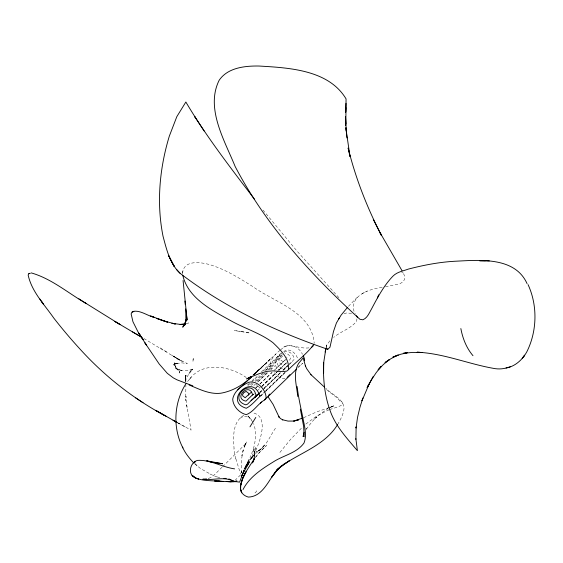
<?xml version="1.0" encoding="UTF-8"?>
<svg xmlns="http://www.w3.org/2000/svg" width="563" height="563" viewBox="0 0 563 563"><rect width="100%" height="100%" fill="white"/><g stroke="black" fill="none" stroke-linecap="round" stroke-linejoin="round"><path stroke-width="0.42" stroke-dasharray="2.81 2.11" d="M182.637 273.365C183.425 258.417 204.066 262.379 213.546 265.905C227.734 270.754 240.436 278.861 253.076 286.75C274.645 302.338 311.803 312.134 314.196 343.275M185.889 381.89L185.769 375.387L185.649 381.503L185.839 375.282L185.635 381.067L185.896 375.204L185.628 380.637L185.945 375.169L185.642 380.215L185.903 378.934L185.199 380.799L188.457 374.543L191.131 370.975L188.992 373.382L192.813 369.18L189.83 371.2L193.362 368.892L187.38 370.672L181.012 370.341L182.18 370.609L178.415 369.729L181.216 370.419L175.776 368.357L178.548 369.863L175.206 367.505L178.408 370.426L175.579 367.829M326.434 347.498L326.646 345.175L330.312 340.228M356.97 318.778L356.632 321.114C350.918 328.736 340.826 331.311 333.69 337.385M326.083 347.681L326.646 345.175L326.068 347.744M253.42 448.69C255.743 440.576 256.552 431.631 253.646 423.552M254.659 449.696L255.468 447.268M252.639 451.069L249.993 457.578M255.201 450.126L256.059 448.042M255.736 450.646C260.113 440.667 269.107 416.55 252.984 412.785M252.428 454.911L253.097 453.581M305.976 429.456L306.673 428.183M275.462 428.218C269.543 436.614 265.666 448.444 255.328 452.159M337.617 424.565C340.636 419.372 343.712 413.861 344.092 407.746C342.811 398.196 331.663 394.621 325.752 388.203M306.321 429.168L311.909 421.898L316.765 416.845L314.435 419.062L321.811 412.778L327.666 408.78M288.749 365.042L294.21 359.328C294.153 354.606 288.087 349.025 283.478 352.586M255.82 456.924L260.69 451.026L266.482 445.502L258.677 453.257L254.216 459.049M279.895 452.441L290.607 439.358L302.598 426.986M382.2 287.383C370.018 288.925 349.961 294.935 353.993 311.29L355.26 313.542M191.286 377.119L189.14 379.673C202.518 360.89 229.704 365.908 246.256 377.506M187.592 381.482L189.766 378.913M280.043 350.334C274.554 354.514 267.707 361.692 271.542 369.046M283.379 369.954L287.721 365.633M286.032 363.226L283.836 365.091C278.016 365.098 277.102 356.794 282.471 354.725M348.455 306.314L357.878 296.68M234.961 480.443L241.492 473.947M289.333 360.229L290.663 358.469C290.248 355.985 287.89 353.135 285.138 353.395M222.061 467.227C217.712 471.027 214.285 476.199 208.746 478.395L209.774 478.128L208.324 478.508M222.666 466.636L246.362 443.074L245.165 444.742L246.847 441.61L244.046 446.888L245.538 444.017L242.562 452.652L243.11 450.33L241.907 455.798L242.329 453.869L241.428 461.041L241.71 473.096M282.661 355.964L280.796 357.836L280.775 359.961L283.055 361.685L285.061 360.017L274.392 370.165M286.426 363.036L278.664 370.363M297.693 368.019L302.683 363.212L298.369 366.745M261.542 386.781L278.066 371.01M285.385 372.129L265.736 390.982M260.233 396.253L265.11 391.588M260.556 396.317L264.082 392.932M264.673 392.369L285.659 372.242M259.825 392.2L261.57 390.532M263.892 388.308L280.895 372.052M282.767 370.264L287.721 365.528M259.705 392.608L263.378 389.089M264.005 388.491L280.902 372.333M259.747 392.784L261.514 391.095M262.682 389.976L280.62 372.819M283.126 370.426L288.129 365.64M259.437 396.69L263.498 392.791M265.82 390.567L284.667 372.495M253.019 374.909L261.253 367.949L254.11 374.282L271.106 358.286L253.702 375.085M261.415 374.494L262.478 373.48L254.87 380.651M261.943 386.077L276.482 372.22M278.91 369.905L286.476 362.685M252.02 395.768L253.822 394.051M257.319 390.813L261.26 386.95M261.901 386.345L278.08 370.918M265.771 370.355L281.296 355.675M255.658 387.977L257.495 386.232M259.93 383.917L271.992 372.446M255.715 388.055L257.58 386.302M259.965 384.008L272.126 372.467M274.378 370.299L285.877 359.384M281.824 352.881C275.384 356.344 271.957 365.647 279.382 370.158M265.652 370.461L271.373 365.035M255.546 381.531L264.645 372.917M267.65 370.067L281.95 356.534M257.277 380.912L266.398 372.27M268.811 369.982L273.625 365.422M253.857 385.493L255.067 384.339M257.495 382.045L267.721 372.34M258.487 381.418L268.213 372.192M270.62 369.905L274.828 365.915M278.692 370.419L280.571 368.631M247.424 385.099L249.177 383.445M252.097 380.694L256.383 376.64M261.464 371.847L279.987 354.394M248.17 385.345L251.091 382.587M251.675 382.038L259.036 375.078M263.477 370.883L281.866 353.712M250.528 384.754L252.337 383.044M251.429 385.416L253.188 383.762M253.097 394.804L254.307 393.664M253.526 375.028L275.842 354.036M280.48 354.852C273.899 358.455 276.764 367.857 283.506 368.814L286.476 366.992M254.11 374.282L266.405 362.861L252.857 375.352M243.828 415.255C232.259 422.046 233.23 437.352 234.095 448.908M255.468 453.672L261.746 448.303L259.008 450.555L257.129 451.625L259.402 450.287L256.454 451.829M289.417 363.937L293.105 360.883M252.963 375.254L259.254 369.722M305.892 424.045L317.103 415.733L328.968 409.787M280.606 349.904C287.855 342.36 298.101 345.443 302.521 354.31M240.063 418.246C243.406 415.417 248.74 416.177 251.379 419.597L247.502 415.318M283.639 347.146L285.554 346.062M283.717 351.551C289.53 347.047 296.11 353.29 297.75 358.87M329.777 407.584L334.042 405.684L330.207 407.197M362.009 293.64L367.02 291.254M303.598 417.718L316.695 411.877L334.056 405.916L330.214 407.302M329.439 407.499L327.138 408.414L329.446 407.577M329.601 409.561L338.581 406.676L342.36 404.86L342.832 403.565L341.755 401.623M174.889 363.944L178.471 362.938L172.876 364.81L175.1 363.923L173.622 364.894L175.093 363.262L173.763 365.908L174.593 362.347L174.896 365.746L174.354 363.691L176.55 368.561L175.107 366.112L177.873 369.898M285.012 378.245C280.48 379.884 276.693 375.232 273.97 372.284M344.014 313.809L346.928 312.873L352.185 313.528M186.198 323.732L188.64 322.958L186.487 323.57M176.599 363.459L182.011 362.875L187.331 363.578L177.514 358.715L182.194 361.425L171.821 355.197L180.118 360.348L142.671 337.786M385.472 286.82L399.85 283.801L403.291 281.613L404.72 278.988L404.881 276.532L403.214 272.921L402.271 272.013M286.595 345.696C294.315 345.316 301.993 349.144 309.819 347.744M401.7 272.583L403.214 272.921M217.466 476.924L219.725 477.762M209.063 473.335L200.667 468.662L194.552 463.645M185.044 426.845L177.254 422.567M177.232 422.546L191.096 430.111L186.634 404.91L187.022 407.654L185.987 396.176L185.677 400.624L185.881 385.057M177.064 422.468L179.358 423.735M160.061 347.878L167.493 352.361M176.289 358.012L173.988 356.47L178.858 359.743M326.751 389.702C331.382 394.044 337.652 397.021 340.946 402.573M255.743 384.255L257.39 385.662M257.938 386.134L260.76 388.688M197.078 465.89L195.023 463.377M338.898 297.7L297.004 251.091L263.034 210.09M247.952 416.064L253.23 422.503M286.658 357.019L286.975 357.681M235.869 458.824L240.605 474.088M241.457 471.196L241.611 472.857M241.675 472.596L241.583 471.118L241.696 473.103M182.644 270.902L182.686 273.428M256.728 490.795A7.495 6.65 28.1 0 1 255.883 492.097L255.335 492.653A7.495 6.665 28.9 0 1 254.019 493.554M217.163 477.037A42.901 11.971 15 0 1 208.676 473.384M235.7 458.901A42.549 22.013 80.2 0 1 233.905 448.901M193.215 358.554L192.926 361.826L193.215 358.554M264.378 445.227L261.668 448.366L264.378 445.227M241.886 331.544L234.335 330.516L249.923 333.064L241.886 331.544M179.344 372.27L179.266 371.123L179.442 373.994L179.344 372.27"/><path stroke-width="0.84" d="M304.231 436.719L303.626 426.346L300.346 409.125M323.619 373.142L323.711 362.488L325.878 348.603M323.711 362.488C322.895 378.73 324.548 395.198 330.087 410.568C335.471 426.156 346.984 438.288 357.385 450.667L355.879 438.788L355.907 439.231L356.133 426.93L356.055 428.014L357.512 417.465L359.94 407.323L362.917 397.95M527.059 283.611C515.025 256.848 480.366 259.986 456.403 261.176C440.111 261.936 424.08 265.018 408.323 269.1C402.988 271.084 396.915 271.95 392.826 276.271C383.755 285.708 377.625 297.461 371.545 308.932C369.194 312.901 367.484 317.961 362.868 319.798L359.919 319.27C311.093 274.997 265.849 225.284 235.137 166.465C224.834 140.912 205.157 108.335 219.162 80.27C227.705 67.637 244.933 65.815 258.903 66.026C288.995 67.799 328.665 69.784 346.055 98.884L345.837 124.163L345.534 116.618L346.238 130.7L350.003 156.584L348.145 148.069C355.619 178.281 367.076 207.536 381.341 235.186L379.983 232.561L402.038 270.726M345.985 103.325L345.71 112.241L345.872 107.66M234.623 468.88C221.956 467.086 210.344 459.535 197.339 460.4C189.984 462.575 187.148 474.722 195.488 477.924C203.116 481.133 211.681 480.506 219.774 481.309L218.5 481.231L223.455 481.492L214.616 480.964L230.865 481.766L234.194 481.625L234.004 481.112M281.155 466.403L277.01 469.725L285.04 463.321L277.432 469.655L281.254 466.073L274.674 472.814L277.848 469.303L271.802 477.107L277.404 469.563C268.861 478.93 263.336 496.7 248.297 497.08C230.07 491.534 248.614 467.93 254.216 459.049M240.619 488.712C240.535 482.653 243.125 476.995 246.01 471.801L242.625 478.536L240.823 484.834M184.727 324.626L182.701 327.159L183.988 325.47L185.938 320.79L184.777 324.978L185.881 319.39L185.72 308.897L187.106 320.065L183.074 280.48M253.765 449.133L253.646 450.872L254.328 451.976M304.323 360.792L304.576 359.201L303.288 355.436M254.49 451.09L254.518 456.311L253.843 459.711L254.103 458.732L252.47 462.941L254.047 459.619M325.111 352.03L325.921 348.406M304.119 432.208L303.119 436.55L303.816 434.221M251.035 377.041L249.831 377.52L258.283 373.987L266.341 371.418L273.041 370.855L282.154 371.643L286.743 371.158L288.362 369.75C290.044 358.828 280.17 349.637 272.942 342.67C260.739 333.38 245.799 328.883 232.435 321.607C212.856 310.72 188.169 298.812 182.715 275.11M185.452 322.346L186.093 319.826M184.777 324.978L186.128 319.664M362.685 398.66L361.981 400.807L369.032 384.191L367.189 387.562L371.355 379.983L376.126 372.755L381.299 366.309L378.104 369.856L383.473 364.444L389.413 359.616L385.008 362.551L391.334 358.455L398.224 355.007L392.939 357.048L400.652 354.268L407.457 352.727M288.362 369.75C296.687 361.355 306.715 353.965 313.711 344.584M377.421 297.897L378.674 294.829M243.054 472.66L244.187 470.035L239.606 482.125L235.665 481.611M243.033 489.543C249.339 477.171 261.598 469.134 273.097 462.047C283.154 455.361 296.701 453.236 304.006 443.004C307.426 434.277 303.999 424.903 302.57 416.113C300.438 406.317 298.306 396.514 297.151 386.542M241.787 475.468L242.449 474.032M246.622 464.574L244.638 468.824L247.811 462.448M195.03 461.456L194.77 462.652M241.485 476.298L241.281 476.727L249.191 462.3L247.066 465.925M249.092 459.507L247.389 462.997M29.656 273.322L28.84 273.674L28.15 275.033C31.676 291.592 44.336 304.477 53.774 318.06C61.909 328.489 70.431 338.623 79.369 348.377C104.099 375.788 133.424 398.984 166.071 416.268M347.392 307.518L341.065 315.181L336.435 322.93L333.472 331.537L329.967 347.237L327.786 349.306C275.335 331.417 224.384 307.299 180.273 273.477C169.801 263.871 166.578 249.402 163.031 236.242C156.387 203.046 159.512 168.414 169.315 136.169L176.817 116.668L185.86 102.009C206.079 136.225 230.492 167.683 254.525 199.253M367.189 387.562L373.311 376.316M251.344 458.676L253.181 455.467M250.225 459.682L251.049 458.261M246.946 465.221L247.734 463.884M248.55 462.512L249.395 461.104M249.972 426.824L255.785 417.45M337.617 424.565C325.695 444.123 302.915 451.829 284.667 463.821L289.481 460.682L280.803 466.706M185.889 383.839C173.777 402.651 172.545 428.119 182.919 447.93M264.582 399.934L266.13 397.584C265.877 389.723 257.382 380.257 248.902 382.242C241.801 385.437 234.222 391.039 232.709 399.139C232.962 406.31 239.472 413.179 246.312 414.642C253.66 411.849 257.748 403.931 264.582 399.934L296.448 369.222M251.056 400.582L255.039 397.281L256.088 395.782C252.386 376.098 226.805 398.9 245.813 404.832L247.453 404.227L257.502 394.417M132.446 312.212L133.002 311.43C140.138 309.924 147.239 315.688 153.959 317.265L150.602 315.991L167.711 322.233L156.704 318.412L163.087 320.699L175.508 324.056M248.36 395.071L248.881 394.41L248.543 393.227L246.193 391.412L243.878 392.58L242.498 394.726L242.829 395.951L245.137 397.738L251.443 392.115M338.546 319.038L339.58 317.771M251.084 457.965L254.743 454.348M289.945 374.634L287.13 377.435M260.387 403.192L261.647 401.982M268.565 395.317L269.825 394.107M254.497 397.591L259.128 393.157M255.039 397.281L259.156 393.347M237.762 389.892L251.612 376.837M311.346 347.561L313.218 345.9M247.087 380.764C239.521 386.971 230.429 391.566 220.738 393.227C209.478 394.55 199.189 389.096 189.105 384.972M248.937 379.209L250.788 377.653M250.275 377.048L248.902 378.125L250.894 376.816M185.234 323.999L183.235 325.498L185.269 324.218M250.127 377.069L246.636 378.948L251.633 376.809M302.887 418.013L293.696 421.082L298.489 419.921L293.492 421.061L288.003 421.082L282.344 419.716L282.788 419.871L280.515 418.569L278.812 416.754L279.142 417.162L273.097 404.389L267.96 396.619M406.641 352.762L403.277 353.325L412.693 352.403L422.475 352.522L417.127 352.213C444.038 353.346 469.035 364.352 495.32 368.674C498.888 369.159 502.555 368.976 506.038 368.033C515.215 366.429 522.436 359.729 526.827 351.805C537.144 331.213 537.742 305.456 528.024 284.561M506.038 368.033L510.345 366.766M28.84 273.674L30.388 273.252M206.565 478.916L202.828 479.212C212.42 480.612 222.779 476.643 231.914 480.436M185.769 323.774L180.083 324.527L185.086 324.302M235.566 481.766L236.756 481.281L236.741 480.492M133.86 311.585L131.904 312.092L131.144 313.95L132.959 321.762L138.118 332.1L146.471 345.168L145.43 343.648M230.985 481.682L233.955 481.506M230.795 481.794L226.277 481.555L234.546 481.717M185.044 324.253L179.914 324.358L171.898 323.275L174.903 323.971M223.94 478.416L226.206 478.388M485.299 260.831L479.592 260.746L489.317 260.901M31.218 272.893C51.536 278.643 68.186 293.154 86.273 303.563L78.911 298.826M192.827 385.845L177.007 379.828L173.263 377.85L167.31 373.325L159.16 363.958L144.958 342.902L145.951 344.408M198.063 478.944L198.626 479.176L194.889 477.614M228.881 478.909L233.821 481.379M174.009 420.779L176.303 422.046M232.758 480.591L233.427 480.957M172.975 420.167L176.543 422.166L155.662 410.307L164.262 415.297M137.921 335.055L141.313 337.005M132.298 331.776L141.925 337.357M137.478 334.816L114.866 321.431L120.095 324.562L84.464 302.408M135.366 397.675L143.044 402.721M326.836 348.617L327.786 349.306M324.436 387.119L310.741 374.465M176.395 269.325L180.273 273.477M193.918 463.089C189.372 458.359 185.178 453.152 182.511 447.113M472.983 355.682C466.431 348.018 462.673 338.37 460.851 328.546M173.566 265.454L174.101 266.186L168.52 255.426L174.101 266.186M311.135 374.888L306.751 368.779L305.329 365.781L305.519 366.21L303.197 357.899L298.643 363.346C292.57 373.304 296.8 385.803 297.736 396.465M41.395 301.233L43.344 304.034L39.889 299.059M204.088 130.947L194.629 116.485L195.248 117.435M356.52 315.794L357.357 317.3M373.262 219.408L381.341 235.186M345.661 124.902L345.401 122.291L345.738 125.655M345.928 127.519L346.97 137.97M345.985 128.181L346.238 130.7M184.91 301.05L185.248 304.534M259.571 395.451L259.459 396.795C255.349 400.743 251.358 405.62 246.298 408.266C222.814 401.264 252.498 372.312 259.571 395.451M252.555 394.811L246.017 401.152C232.477 398.534 249.444 381.306 252.555 394.811M523.442 356.78L522.197 358.392L524.681 355.183L523.442 356.78M222.427 463.722L210.731 462.033L206.705 460.823L222.427 463.722M192.694 475.805L192.103 475.362L195.488 477.924L192.694 475.805M143.101 339.623L138.787 333.24L143.101 339.623M241.703 492.752L240.746 489.704L241.703 492.752"/></g></svg>
